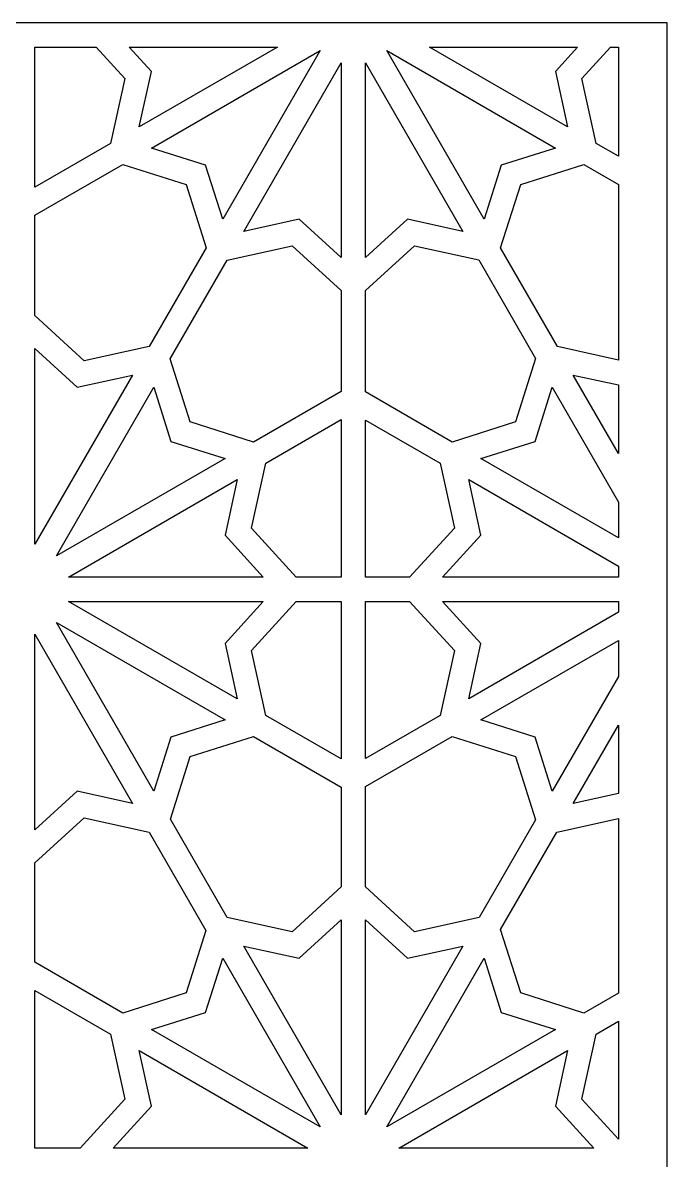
# Model space of a CAD drawing. Header units: centimetres. Extents: x -9.7 to 9.3, y -9.5 to 8.4.
# Drawn here: x 4.8 to 9.33, y 0.41 to 8.41 of the extents above; entities that cross this region are included whole.
import ezdxf

# ---------------------------------------------------------------- set-up
doc = ezdxf.new("R2010")
doc.units = ezdxf.units.CM
doc.header["$MEASUREMENT"] = 0
doc.layers.add('layer 1', color=7, linetype='Continuous')

msp = doc.modelspace()

# ---------------------------------------------------------------- linework, layer by layer
at = {"layer": 'layer 1', "color": 142}
for points, knots in [([(0.18538, -9.53857), (0.18538, -9.53857), (0.18538, 8.40606), (0.18538, 8.40606), (0.18538, 8.40606), (0.18538, 8.40606), (9.32914, 8.40606), (9.32914, 8.40606), (9.32914, 8.40606), (9.32914, 8.40606), (9.32914, 8.3587), (9.32914, 8.3587), (9.32914, 8.3587), (9.32914, 8.3587), (9.32914, 7.26911), (9.32914, 7.26911), (9.32914, 7.26911), (9.32914, 7.26911), (9.32914, 7.07114), (9.32914, 7.07114), (9.32914, 7.07114), (9.32914, 7.07114), (9.32914, 6.323), (9.32914, 6.323), (9.32914, 6.323), (9.32914, 6.323), (9.32914, 6.09078), (9.32914, 6.09078), (9.32914, 6.09078), (9.32914, 6.09078), (9.32914, 4.78451), (9.32914, 4.78451), (9.32914, 4.78451), (9.32914, 4.78451), (9.32914, 4.06155), (9.32914, 4.06155), (9.32914, 4.06155), (9.32914, 4.06155), (9.32914, 2.75528), (9.32914, 2.75528), (9.32914, 2.75528), (9.32914, 2.75528), (9.32914, 2.52306), (9.32914, 2.52306), (9.32914, 2.52306), (9.32914, 2.52306), (9.32914, 1.78148), (9.32914, 1.78148), (9.32914, 1.78148), (9.32914, 1.78148), (9.32914, 1.58351), (9.32914, 1.58351), (9.32914, 1.58351), (9.32914, 1.58351), (9.32914, 0.49392), (9.32914, 0.49392), (9.32914, 0.49392), (9.32914, 0.49392), (9.32914, 0.32248), (9.32914, 0.32248), (9.32914, 0.32248), (9.32914, 0.32248), (9.32914, -0.76711), (9.32914, -0.76711), (9.32914, -0.76711), (9.32914, -0.76711), (9.32914, -0.96508), (9.32914, -0.96508), (9.32914, -0.96508), (9.32914, -0.96508), (9.32914, -1.70574), (9.32914, -1.70574), (9.32914, -1.70574), (9.32914, -1.70574), (9.32914, -1.93796), (9.32914, -1.93796), (9.32914, -1.93796), (9.32914, -1.93796), (9.32914, -3.24423), (9.32914, -3.24423), (9.32914, -3.24423), (9.32914, -3.24423), (9.32914, -3.96719), (9.32914, -3.96719), (9.32914, -3.96719), (9.32914, -3.96719), (9.32914, -5.27346), (9.32914, -5.27346), (9.32914, -5.27346), (9.32914, -5.27346), (9.32914, -5.50567), (9.32914, -5.50567), (9.32914, -5.50567), (9.32914, -5.50567), (9.32914, -6.25475), (9.32914, -6.25475), (9.32914, -6.25475), (9.32914, -6.25475), (9.32914, -6.45272), (9.32914, -6.45272), (9.32914, -6.45272), (9.32914, -6.45272), (9.32914, -7.5423), (9.32914, -7.5423), (9.32914, -7.5423), (9.32914, -7.5423), (9.32914, -7.71375), (9.32914, -7.71375), (9.32914, -7.71375), (9.32914, -7.71375), (9.32914, -8.80333), (9.32914, -8.80333), (9.32914, -8.80333), (9.32914, -8.80333), (9.32914, -9.0013), (9.32914, -9.0013), (9.32914, -9.0013), (9.32914, -9.0013), (9.32914, -9.53857), (9.32914, -9.53857), (9.32914, -9.53857), (9.32914, -9.53857), (8.32404, -9.53857), (8.32404, -9.53857), (8.32404, -9.53857), (8.32404, -9.53857), (8.12607, -9.53857), (8.12607, -9.53857), (8.12607, -9.53857), (8.12607, -9.53857), (7.22014, -9.53857), (7.22014, -9.53857), (7.22014, -9.53857), (7.22014, -9.53857), (7.02387, -9.53857), (7.02387, -9.53857), (7.02387, -9.53857), (7.02387, -9.53857), (6.11794, -9.53857), (6.11794, -9.53857), (6.11794, -9.53857), (6.11794, -9.53857), (5.91997, -9.53857), (5.91997, -9.53857), (5.91997, -9.53857), (5.91997, -9.53857), (4.8823, -9.53857), (4.8823, -9.53857), (4.8823, -9.53857), (4.8823, -9.53857), (4.71085, -9.53857), (4.71085, -9.53857), (4.71085, -9.53857), (4.71085, -9.53857), (3.67953, -9.53857), (3.67953, -9.53857), (3.67953, -9.53857), (3.67953, -9.53857), (3.48156, -9.53857), (3.48156, -9.53857), (3.48156, -9.53857), (3.48156, -9.53857), (2.57563, -9.53857), (2.57563, -9.53857), (2.57563, -9.53857), (2.57563, -9.53857), (2.37935, -9.53857), (2.37935, -9.53857), (2.37935, -9.53857), (2.37935, -9.53857), (1.47342, -9.53857), (1.47342, -9.53857), (1.47342, -9.53857), (1.47342, -9.53857), (1.27545, -9.53857), (1.27545, -9.53857), (1.27545, -9.53857), (1.27545, -9.53857), (0.24027, -9.53857), (0.24027, -9.53857), (0.24027, -9.53857), (0.24027, -9.53857), (0.18538, -9.53857), (0.18538, -9.53857)], [0, 0, 0, 0, 0.0212766, 0.0212766, 0.0212766, 0.0212766, 0.0425532, 0.0425532, 0.0425532, 0.0425532, 0.0638298, 0.0638298, 0.0638298, 0.0638298, 0.0851064, 0.0851064, 0.0851064, 0.0851064, 0.106383, 0.106383, 0.106383, 0.106383, 0.1276596, 0.1276596, 0.1276596, 0.1276596, 0.1489362, 0.1489362, 0.1489362, 0.1489362, 0.1702128, 0.1702128, 0.1702128, 0.1702128, 0.1914894, 0.1914894, 0.1914894, 0.1914894, 0.212766, 0.212766, 0.212766, 0.212766, 0.2340426, 0.2340426, 0.2340426, 0.2340426, 0.2553191, 0.2553191, 0.2553191, 0.2553191, 0.2765957, 0.2765957, 0.2765957, 0.2765957, 0.2978723, 0.2978723, 0.2978723, 0.2978723, 0.3191489, 0.3191489, 0.3191489, 0.3191489, 0.3404255, 0.3404255, 0.3404255, 0.3404255, 0.3617021, 0.3617021, 0.3617021, 0.3617021, 0.3829787, 0.3829787, 0.3829787, 0.3829787, 0.4042553, 0.4042553, 0.4042553, 0.4042553, 0.4255319, 0.4255319, 0.4255319, 0.4255319, 0.4468085, 0.4468085, 0.4468085, 0.4468085, 0.4680851, 0.4680851, 0.4680851, 0.4680851, 0.4893617, 0.4893617, 0.4893617, 0.4893617, 0.5106383, 0.5106383, 0.5106383, 0.5106383, 0.5319149, 0.5319149, 0.5319149, 0.5319149, 0.5531915, 0.5531915, 0.5531915, 0.5531915, 0.5744681, 0.5744681, 0.5744681, 0.5744681, 0.5957447, 0.5957447, 0.5957447, 0.5957447, 0.6170213, 0.6170213, 0.6170213, 0.6170213, 0.6382979, 0.6382979, 0.6382979, 0.6382979, 0.6595745, 0.6595745, 0.6595745, 0.6595745, 0.6808511, 0.6808511, 0.6808511, 0.6808511, 0.7021277, 0.7021277, 0.7021277, 0.7021277, 0.7234043, 0.7234043, 0.7234043, 0.7234043, 0.7446809, 0.7446809, 0.7446809, 0.7446809, 0.7659574, 0.7659574, 0.7659574, 0.7659574, 0.787234, 0.787234, 0.787234, 0.787234, 0.8085106, 0.8085106, 0.8085106, 0.8085106, 0.8297872, 0.8297872, 0.8297872, 0.8297872, 0.8510638, 0.8510638, 0.8510638, 0.8510638, 0.8723404, 0.8723404, 0.8723404, 0.8723404, 0.893617, 0.893617, 0.893617, 0.893617, 0.9148936, 0.9148936, 0.9148936, 0.9148936, 0.9361702, 0.9361702, 0.9361702, 0.9361702, 0.9574468, 0.9574468, 0.9574468, 0.9574468, 1, 1, 1, 1]), ([(5.31347, 8.23462), (5.31347, 8.23462), (4.8823, 8.23462), (4.8823, 8.23462), (4.8823, 8.23462), (4.8823, 8.23462), (4.8823, 7.25031), (4.8823, 7.25031), (4.8823, 7.25031), (4.8823, 7.25031), (5.41474, 7.55772), (5.41474, 7.55772), (5.41474, 7.55772), (5.41474, 7.55772), (5.51514, 8.01387), (5.51514, 8.01387), (5.51514, 8.01387), (5.51514, 8.01387), (5.31347, 8.23462), (5.31347, 8.23462)], [0, 0, 0, 0, 0.1666667, 0.1666667, 0.1666667, 0.1666667, 0.3333333, 0.3333333, 0.3333333, 0.3333333, 0.5, 0.5, 0.5, 0.5, 0.6666667, 0.6666667, 0.6666667, 0.6666667, 1, 1, 1, 1]), ([(6.58717, 8.23462), (6.58717, 8.23462), (5.54569, 8.23462), (5.54569, 8.23462), (5.54569, 8.23462), (5.54569, 8.23462), (5.70169, 8.06385), (5.70169, 8.06385), (5.70169, 8.06385), (5.70169, 8.06385), (5.61584, 7.67382), (5.61584, 7.67382), (5.61584, 7.67382), (5.61584, 7.67382), (6.58717, 8.23462), (6.58717, 8.23462)], [0, 0, 0, 0, 0.2, 0.2, 0.2, 0.2, 0.4, 0.4, 0.4, 0.4, 0.6, 0.6, 0.6, 0.6, 1, 1, 1, 1]), ([(6.20293, 7.02398), (6.20293, 7.02398), (6.8878, 8.21022), (6.8878, 8.21022), (6.8878, 8.21022), (6.8878, 8.21022), (5.70157, 7.52535), (5.70157, 7.52535), (5.70157, 7.52535), (5.70157, 7.52535), (6.08226, 7.40468), (6.08226, 7.40468), (6.08226, 7.40468), (6.08226, 7.40468), (6.20293, 7.02398), (6.20293, 7.02398)], [0, 0, 0, 0, 0.2, 0.2, 0.2, 0.2, 0.4, 0.4, 0.4, 0.4, 0.6, 0.6, 0.6, 0.6, 1, 1, 1, 1]), ([(8.54244, 7.52535), (8.54244, 7.52535), (7.3562, 8.21022), (7.3562, 8.21022), (7.3562, 8.21022), (7.3562, 8.21022), (8.04108, 7.02398), (8.04108, 7.02398), (8.04108, 7.02398), (8.04108, 7.02398), (8.16175, 7.40468), (8.16175, 7.40468), (8.16175, 7.40468), (8.16175, 7.40468), (8.54244, 7.52535), (8.54244, 7.52535)], [0, 0, 0, 0, 0.2, 0.2, 0.2, 0.2, 0.4, 0.4, 0.4, 0.4, 0.6, 0.6, 0.6, 0.6, 1, 1, 1, 1]), ([(8.69832, 8.23462), (8.69832, 8.23462), (7.65684, 8.23462), (7.65684, 8.23462), (7.65684, 8.23462), (7.65684, 8.23462), (8.62816, 7.67382), (8.62816, 7.67382), (8.62816, 7.67382), (8.62816, 7.67382), (8.54232, 8.06385), (8.54232, 8.06385), (8.54232, 8.06385), (8.54232, 8.06385), (8.69832, 8.23462), (8.69832, 8.23462)], [0, 0, 0, 0, 0.2, 0.2, 0.2, 0.2, 0.4, 0.4, 0.4, 0.4, 0.6, 0.6, 0.6, 0.6, 1, 1, 1, 1]), ([(8.98625, 8.23462), (8.98625, 8.23462), (8.93054, 8.23462), (8.93054, 8.23462), (8.93054, 8.23462), (8.93054, 8.23462), (8.72887, 8.01387), (8.72887, 8.01387), (8.72887, 8.01387), (8.72887, 8.01387), (8.82927, 7.55772), (8.82927, 7.55772), (8.82927, 7.55772), (8.82927, 7.55772), (8.98625, 7.46708), (8.98625, 7.46708), (8.98625, 7.46708), (8.98625, 7.46708), (8.98625, 8.23462), (8.98625, 8.23462)], [0, 0, 0, 0, 0.1666667, 0.1666667, 0.1666667, 0.1666667, 0.3333333, 0.3333333, 0.3333333, 0.3333333, 0.5, 0.5, 0.5, 0.5, 0.6666667, 0.6666667, 0.6666667, 0.6666667, 1, 1, 1, 1]), ([(7.03628, 8.1245), (7.03628, 8.1245), (6.35141, 6.93826), (6.35141, 6.93826), (6.35141, 6.93826), (6.35141, 6.93826), (6.74143, 7.02411), (6.74143, 7.02411), (6.74143, 7.02411), (6.74143, 7.02411), (7.03628, 6.75475), (7.03628, 6.75475), (7.03628, 6.75475), (7.03628, 6.75475), (7.03628, 8.1245), (7.03628, 8.1245)], [0, 0, 0, 0, 0.2, 0.2, 0.2, 0.2, 0.4, 0.4, 0.4, 0.4, 0.6, 0.6, 0.6, 0.6, 1, 1, 1, 1]), ([(7.8926, 6.93826), (7.8926, 6.93826), (7.20773, 8.1245), (7.20773, 8.1245), (7.20773, 8.1245), (7.20773, 8.1245), (7.20773, 6.75475), (7.20773, 6.75475), (7.20773, 6.75475), (7.20773, 6.75475), (7.50257, 7.02411), (7.50257, 7.02411), (7.50257, 7.02411), (7.50257, 7.02411), (7.8926, 6.93826), (7.8926, 6.93826)], [0, 0, 0, 0, 0.2, 0.2, 0.2, 0.2, 0.4, 0.4, 0.4, 0.4, 0.6, 0.6, 0.6, 0.6, 1, 1, 1, 1]), ([(5.68539, 6.13029), (5.68539, 6.13029), (6.08627, 6.82463), (6.08627, 6.82463), (6.08627, 6.82463), (6.08627, 6.82463), (5.9457, 7.26811), (5.9457, 7.26811), (5.9457, 7.26811), (5.9457, 7.26811), (5.50046, 7.40924), (5.50046, 7.40924), (5.50046, 7.40924), (5.50046, 7.40924), (4.8823, 7.05234), (4.8823, 7.05234), (4.8823, 7.05234), (4.8823, 7.05234), (4.8823, 6.34685), (4.8823, 6.34685), (4.8823, 6.34685), (4.8823, 6.34685), (5.22924, 6.0299), (5.22924, 6.0299), (5.22924, 6.0299), (5.22924, 6.0299), (5.68539, 6.13029), (5.68539, 6.13029)], [0, 0, 0, 0, 0.125, 0.125, 0.125, 0.125, 0.25, 0.25, 0.25, 0.25, 0.375, 0.375, 0.375, 0.375, 0.5, 0.5, 0.5, 0.5, 0.625, 0.625, 0.625, 0.625, 0.75, 0.75, 0.75, 0.75, 1, 1, 1, 1]), ([(8.98625, 7.26911), (8.98625, 7.26911), (8.74355, 7.40924), (8.74355, 7.40924), (8.74355, 7.40924), (8.74355, 7.40924), (8.29831, 7.26811), (8.29831, 7.26811), (8.29831, 7.26811), (8.29831, 7.26811), (8.15719, 6.82288), (8.15719, 6.82288), (8.15719, 6.82288), (8.15719, 6.82288), (8.55776, 6.12906), (8.55776, 6.12906), (8.55776, 6.12906), (8.55776, 6.12906), (8.98625, 6.03475), (8.98625, 6.03475), (8.98625, 6.03475), (8.98625, 6.03475), (8.98625, 7.26911), (8.98625, 7.26911)], [0, 0, 0, 0, 0.1428571, 0.1428571, 0.1428571, 0.1428571, 0.2857143, 0.2857143, 0.2857143, 0.2857143, 0.4285714, 0.4285714, 0.4285714, 0.4285714, 0.5714286, 0.5714286, 0.5714286, 0.5714286, 0.7142857, 0.7142857, 0.7142857, 0.7142857, 1, 1, 1, 1]), ([(6.42023, 5.45821), (6.42023, 5.45821), (7.03628, 5.81389), (7.03628, 5.81389), (7.03628, 5.81389), (7.03628, 5.81389), (7.03628, 6.52254), (7.03628, 6.52254), (7.03628, 6.52254), (7.03628, 6.52254), (6.69145, 6.83755), (6.69145, 6.83755), (6.69145, 6.83755), (6.69145, 6.83755), (6.2353, 6.73716), (6.2353, 6.73716), (6.2353, 6.73716), (6.2353, 6.73716), (5.83442, 6.04282), (5.83442, 6.04282), (5.83442, 6.04282), (5.83442, 6.04282), (5.975, 5.59934), (5.975, 5.59934), (5.975, 5.59934), (5.975, 5.59934), (6.42023, 5.45821), (6.42023, 5.45821)], [0, 0, 0, 0, 0.125, 0.125, 0.125, 0.125, 0.25, 0.25, 0.25, 0.25, 0.375, 0.375, 0.375, 0.375, 0.5, 0.5, 0.5, 0.5, 0.625, 0.625, 0.625, 0.625, 0.75, 0.75, 0.75, 0.75, 1, 1, 1, 1]), ([(7.20773, 5.81016), (7.20773, 5.81016), (7.81732, 5.45821), (7.81732, 5.45821), (7.81732, 5.45821), (7.81732, 5.45821), (8.26255, 5.59934), (8.26255, 5.59934), (8.26255, 5.59934), (8.26255, 5.59934), (8.40368, 6.04457), (8.40368, 6.04457), (8.40368, 6.04457), (8.40368, 6.04457), (8.0031, 6.73839), (8.0031, 6.73839), (8.0031, 6.73839), (8.0031, 6.73839), (7.55256, 6.83755), (7.55256, 6.83755), (7.55256, 6.83755), (7.55256, 6.83755), (7.20773, 6.52254), (7.20773, 6.52254), (7.20773, 6.52254), (7.20773, 6.52254), (7.20773, 5.81016), (7.20773, 5.81016)], [0, 0, 0, 0, 0.125, 0.125, 0.125, 0.125, 0.25, 0.25, 0.25, 0.25, 0.375, 0.375, 0.375, 0.375, 0.5, 0.5, 0.5, 0.5, 0.625, 0.625, 0.625, 0.625, 0.75, 0.75, 0.75, 0.75, 1, 1, 1, 1]), ([(4.8823, 4.73929), (4.8823, 4.73929), (5.56929, 5.92919), (5.56929, 5.92919), (5.56929, 5.92919), (5.56929, 5.92919), (5.17926, 5.84334), (5.17926, 5.84334), (5.17926, 5.84334), (5.17926, 5.84334), (4.8823, 6.11463), (4.8823, 6.11463), (4.8823, 6.11463), (4.8823, 6.11463), (4.8823, 4.73929), (4.8823, 4.73929)], [0, 0, 0, 0, 0.2, 0.2, 0.2, 0.2, 0.4, 0.4, 0.4, 0.4, 0.6, 0.6, 0.6, 0.6, 1, 1, 1, 1]), ([(8.98625, 5.8592), (8.98625, 5.8592), (8.66826, 5.92919), (8.66826, 5.92919), (8.66826, 5.92919), (8.66826, 5.92919), (8.98625, 5.37842), (8.98625, 5.37842), (8.98625, 5.37842), (8.98625, 5.37842), (8.98625, 5.8592), (8.98625, 5.8592)], [0, 0, 0, 0, 0.25, 0.25, 0.25, 0.25, 0.5, 0.5, 0.5, 0.5, 1, 1, 1, 1]), ([(5.71776, 5.84347), (5.71776, 5.84347), (5.03289, 4.65723), (5.03289, 4.65723), (5.03289, 4.65723), (5.03289, 4.65723), (6.21913, 5.3421), (6.21913, 5.3421), (6.21913, 5.3421), (6.21913, 5.3421), (5.83843, 5.46277), (5.83843, 5.46277), (5.83843, 5.46277), (5.83843, 5.46277), (5.71776, 5.84347), (5.71776, 5.84347)], [0, 0, 0, 0, 0.2, 0.2, 0.2, 0.2, 0.4, 0.4, 0.4, 0.4, 0.6, 0.6, 0.6, 0.6, 1, 1, 1, 1]), ([(8.01843, 5.3421), (8.01843, 5.3421), (8.98625, 4.78333), (8.98625, 4.78333), (8.98625, 4.78333), (8.98625, 4.78333), (8.98625, 5.03553), (8.98625, 5.03553), (8.98625, 5.03553), (8.98625, 5.03553), (8.51979, 5.84347), (8.51979, 5.84347), (8.51979, 5.84347), (8.51979, 5.84347), (8.39912, 5.46277), (8.39912, 5.46277), (8.39912, 5.46277), (8.39912, 5.46277), (8.01843, 5.3421), (8.01843, 5.3421)], [0, 0, 0, 0, 0.1666667, 0.1666667, 0.1666667, 0.1666667, 0.3333333, 0.3333333, 0.3333333, 0.3333333, 0.5, 0.5, 0.5, 0.5, 0.6666667, 0.6666667, 0.6666667, 0.6666667, 1, 1, 1, 1]), ([(6.72057, 4.50875), (6.72057, 4.50875), (7.03628, 4.50875), (7.03628, 4.50875), (7.03628, 4.50875), (7.03628, 4.50875), (7.03628, 5.61592), (7.03628, 5.61592), (7.03628, 5.61592), (7.03628, 5.61592), (6.50595, 5.30974), (6.50595, 5.30974), (6.50595, 5.30974), (6.50595, 5.30974), (6.40555, 4.85359), (6.40555, 4.85359), (6.40555, 4.85359), (6.40555, 4.85359), (6.72057, 4.50875), (6.72057, 4.50875)], [0, 0, 0, 0, 0.1666667, 0.1666667, 0.1666667, 0.1666667, 0.3333333, 0.3333333, 0.3333333, 0.3333333, 0.5, 0.5, 0.5, 0.5, 0.6666667, 0.6666667, 0.6666667, 0.6666667, 1, 1, 1, 1]), ([(7.7316, 5.30974), (7.7316, 5.30974), (7.20773, 5.61219), (7.20773, 5.61219), (7.20773, 5.61219), (7.20773, 5.61219), (7.20773, 4.50875), (7.20773, 4.50875), (7.20773, 4.50875), (7.20773, 4.50875), (7.51698, 4.50875), (7.51698, 4.50875), (7.51698, 4.50875), (7.51698, 4.50875), (7.83199, 4.85359), (7.83199, 4.85359), (7.83199, 4.85359), (7.83199, 4.85359), (7.7316, 5.30974), (7.7316, 5.30974)], [0, 0, 0, 0, 0.1666667, 0.1666667, 0.1666667, 0.1666667, 0.3333333, 0.3333333, 0.3333333, 0.3333333, 0.5, 0.5, 0.5, 0.5, 0.6666667, 0.6666667, 0.6666667, 0.6666667, 1, 1, 1, 1]), ([(5.11861, 4.50875), (5.11861, 4.50875), (6.48836, 4.50875), (6.48836, 4.50875), (6.48836, 4.50875), (6.48836, 4.50875), (6.219, 4.8036), (6.219, 4.8036), (6.219, 4.8036), (6.219, 4.8036), (6.30485, 5.19363), (6.30485, 5.19363), (6.30485, 5.19363), (6.30485, 5.19363), (5.11861, 4.50875), (5.11861, 4.50875)], [0, 0, 0, 0, 0.2, 0.2, 0.2, 0.2, 0.4, 0.4, 0.4, 0.4, 0.6, 0.6, 0.6, 0.6, 1, 1, 1, 1]), ([(7.74919, 4.50875), (7.74919, 4.50875), (8.98625, 4.50875), (8.98625, 4.50875), (8.98625, 4.50875), (8.98625, 4.50875), (8.98625, 4.58536), (8.98625, 4.58536), (8.98625, 4.58536), (8.98625, 4.58536), (7.9327, 5.19363), (7.9327, 5.19363), (7.9327, 5.19363), (7.9327, 5.19363), (8.01855, 4.8036), (8.01855, 4.8036), (8.01855, 4.8036), (8.01855, 4.8036), (7.74919, 4.50875), (7.74919, 4.50875)], [0, 0, 0, 0, 0.1666667, 0.1666667, 0.1666667, 0.1666667, 0.3333333, 0.3333333, 0.3333333, 0.3333333, 0.5, 0.5, 0.5, 0.5, 0.6666667, 0.6666667, 0.6666667, 0.6666667, 1, 1, 1, 1]), ([(6.48836, 4.33731), (6.48836, 4.33731), (5.11861, 4.33731), (5.11861, 4.33731), (5.11861, 4.33731), (5.11861, 4.33731), (6.30485, 3.65243), (6.30485, 3.65243), (6.30485, 3.65243), (6.30485, 3.65243), (6.219, 4.04246), (6.219, 4.04246), (6.219, 4.04246), (6.219, 4.04246), (6.48836, 4.33731), (6.48836, 4.33731)], [0, 0, 0, 0, 0.2, 0.2, 0.2, 0.2, 0.4, 0.4, 0.4, 0.4, 0.6, 0.6, 0.6, 0.6, 1, 1, 1, 1]), ([(7.03628, 4.33731), (7.03628, 4.33731), (6.72057, 4.33731), (6.72057, 4.33731), (6.72057, 4.33731), (6.72057, 4.33731), (6.40555, 3.99247), (6.40555, 3.99247), (6.40555, 3.99247), (6.40555, 3.99247), (6.50595, 3.53632), (6.50595, 3.53632), (6.50595, 3.53632), (6.50595, 3.53632), (7.03628, 3.23014), (7.03628, 3.23014), (7.03628, 3.23014), (7.03628, 3.23014), (7.03628, 4.33731), (7.03628, 4.33731)], [0, 0, 0, 0, 0.1666667, 0.1666667, 0.1666667, 0.1666667, 0.3333333, 0.3333333, 0.3333333, 0.3333333, 0.5, 0.5, 0.5, 0.5, 0.6666667, 0.6666667, 0.6666667, 0.6666667, 1, 1, 1, 1]), ([(7.20773, 3.23387), (7.20773, 3.23387), (7.7316, 3.53632), (7.7316, 3.53632), (7.7316, 3.53632), (7.7316, 3.53632), (7.83199, 3.99247), (7.83199, 3.99247), (7.83199, 3.99247), (7.83199, 3.99247), (7.51698, 4.33731), (7.51698, 4.33731), (7.51698, 4.33731), (7.51698, 4.33731), (7.20773, 4.33731), (7.20773, 4.33731), (7.20773, 4.33731), (7.20773, 4.33731), (7.20773, 3.23387), (7.20773, 3.23387)], [0, 0, 0, 0, 0.1666667, 0.1666667, 0.1666667, 0.1666667, 0.3333333, 0.3333333, 0.3333333, 0.3333333, 0.5, 0.5, 0.5, 0.5, 0.6666667, 0.6666667, 0.6666667, 0.6666667, 1, 1, 1, 1]), ([(8.98625, 4.33731), (8.98625, 4.33731), (7.74919, 4.33731), (7.74919, 4.33731), (7.74919, 4.33731), (7.74919, 4.33731), (8.01855, 4.04246), (8.01855, 4.04246), (8.01855, 4.04246), (8.01855, 4.04246), (7.9327, 3.65243), (7.9327, 3.65243), (7.9327, 3.65243), (7.9327, 3.65243), (8.98625, 4.2607), (8.98625, 4.2607), (8.98625, 4.2607), (8.98625, 4.2607), (8.98625, 4.33731), (8.98625, 4.33731)], [0, 0, 0, 0, 0.1666667, 0.1666667, 0.1666667, 0.1666667, 0.3333333, 0.3333333, 0.3333333, 0.3333333, 0.5, 0.5, 0.5, 0.5, 0.6666667, 0.6666667, 0.6666667, 0.6666667, 1, 1, 1, 1]), ([(6.21913, 3.50396), (6.21913, 3.50396), (5.03289, 4.18883), (5.03289, 4.18883), (5.03289, 4.18883), (5.03289, 4.18883), (5.71776, 3.00259), (5.71776, 3.00259), (5.71776, 3.00259), (5.71776, 3.00259), (5.83843, 3.38329), (5.83843, 3.38329), (5.83843, 3.38329), (5.83843, 3.38329), (6.21913, 3.50396), (6.21913, 3.50396)], [0, 0, 0, 0, 0.2, 0.2, 0.2, 0.2, 0.4, 0.4, 0.4, 0.4, 0.6, 0.6, 0.6, 0.6, 1, 1, 1, 1]), ([(5.56929, 2.91687), (5.56929, 2.91687), (4.8823, 4.10677), (4.8823, 4.10677), (4.8823, 4.10677), (4.8823, 4.10677), (4.8823, 2.73143), (4.8823, 2.73143), (4.8823, 2.73143), (4.8823, 2.73143), (5.17926, 3.00271), (5.17926, 3.00271), (5.17926, 3.00271), (5.17926, 3.00271), (5.56929, 2.91687), (5.56929, 2.91687)], [0, 0, 0, 0, 0.2, 0.2, 0.2, 0.2, 0.4, 0.4, 0.4, 0.4, 0.6, 0.6, 0.6, 0.6, 1, 1, 1, 1]), ([(8.51979, 3.00259), (8.51979, 3.00259), (8.98625, 3.81053), (8.98625, 3.81053), (8.98625, 3.81053), (8.98625, 3.81053), (8.98625, 4.06273), (8.98625, 4.06273), (8.98625, 4.06273), (8.98625, 4.06273), (8.01843, 3.50396), (8.01843, 3.50396), (8.01843, 3.50396), (8.01843, 3.50396), (8.39912, 3.38329), (8.39912, 3.38329), (8.39912, 3.38329), (8.39912, 3.38329), (8.51979, 3.00259), (8.51979, 3.00259)], [0, 0, 0, 0, 0.1666667, 0.1666667, 0.1666667, 0.1666667, 0.3333333, 0.3333333, 0.3333333, 0.3333333, 0.5, 0.5, 0.5, 0.5, 0.6666667, 0.6666667, 0.6666667, 0.6666667, 1, 1, 1, 1]), ([(8.98625, 3.46764), (8.98625, 3.46764), (8.66826, 2.91687), (8.66826, 2.91687), (8.66826, 2.91687), (8.66826, 2.91687), (8.98625, 2.98686), (8.98625, 2.98686), (8.98625, 2.98686), (8.98625, 2.98686), (8.98625, 3.46764), (8.98625, 3.46764)], [0, 0, 0, 0, 0.25, 0.25, 0.25, 0.25, 0.5, 0.5, 0.5, 0.5, 1, 1, 1, 1]), ([(7.03628, 3.03217), (7.03628, 3.03217), (6.42023, 3.38785), (6.42023, 3.38785), (6.42023, 3.38785), (6.42023, 3.38785), (5.975, 3.24672), (5.975, 3.24672), (5.975, 3.24672), (5.975, 3.24672), (5.83577, 2.80747), (5.83577, 2.80747), (5.83577, 2.80747), (5.83577, 2.80747), (6.2353, 2.11546), (6.2353, 2.11546), (6.2353, 2.11546), (6.2353, 2.11546), (6.69145, 2.01506), (6.69145, 2.01506), (6.69145, 2.01506), (6.69145, 2.01506), (7.03628, 2.33008), (7.03628, 2.33008), (7.03628, 2.33008), (7.03628, 2.33008), (7.03628, 3.03217), (7.03628, 3.03217)], [0, 0, 0, 0, 0.125, 0.125, 0.125, 0.125, 0.25, 0.25, 0.25, 0.25, 0.375, 0.375, 0.375, 0.375, 0.5, 0.5, 0.5, 0.5, 0.625, 0.625, 0.625, 0.625, 0.75, 0.75, 0.75, 0.75, 1, 1, 1, 1]), ([(8.00744, 2.11518), (8.00744, 2.11518), (8.40368, 2.80149), (8.40368, 2.80149), (8.40368, 2.80149), (8.40368, 2.80149), (8.26255, 3.24672), (8.26255, 3.24672), (8.26255, 3.24672), (8.26255, 3.24672), (7.81732, 3.38785), (7.81732, 3.38785), (7.81732, 3.38785), (7.81732, 3.38785), (7.20773, 3.0359), (7.20773, 3.0359), (7.20773, 3.0359), (7.20773, 3.0359), (7.20773, 2.33008), (7.20773, 2.33008), (7.20773, 2.33008), (7.20773, 2.33008), (7.55256, 2.01506), (7.55256, 2.01506), (7.55256, 2.01506), (7.55256, 2.01506), (8.00744, 2.11518), (8.00744, 2.11518)], [0, 0, 0, 0, 0.125, 0.125, 0.125, 0.125, 0.25, 0.25, 0.25, 0.25, 0.375, 0.375, 0.375, 0.375, 0.5, 0.5, 0.5, 0.5, 0.625, 0.625, 0.625, 0.625, 0.75, 0.75, 0.75, 0.75, 1, 1, 1, 1]), ([(6.08493, 2.02376), (6.08493, 2.02376), (5.6854, 2.71576), (5.6854, 2.71576), (5.6854, 2.71576), (5.6854, 2.71576), (5.22924, 2.81616), (5.22924, 2.81616), (5.22924, 2.81616), (5.22924, 2.81616), (4.8823, 2.49921), (4.8823, 2.49921), (4.8823, 2.49921), (4.8823, 2.49921), (4.8823, 1.80028), (4.8823, 1.80028), (4.8823, 1.80028), (4.8823, 1.80028), (5.50046, 1.44338), (5.50046, 1.44338), (5.50046, 1.44338), (5.50046, 1.44338), (5.9457, 1.58451), (5.9457, 1.58451), (5.9457, 1.58451), (5.9457, 1.58451), (6.08493, 2.02376), (6.08493, 2.02376)], [0, 0, 0, 0, 0.125, 0.125, 0.125, 0.125, 0.25, 0.25, 0.25, 0.25, 0.375, 0.375, 0.375, 0.375, 0.5, 0.5, 0.5, 0.5, 0.625, 0.625, 0.625, 0.625, 0.75, 0.75, 0.75, 0.75, 1, 1, 1, 1]), ([(8.98625, 2.81131), (8.98625, 2.81131), (8.55342, 2.71604), (8.55342, 2.71604), (8.55342, 2.71604), (8.55342, 2.71604), (8.15719, 2.02974), (8.15719, 2.02974), (8.15719, 2.02974), (8.15719, 2.02974), (8.29831, 1.58451), (8.29831, 1.58451), (8.29831, 1.58451), (8.29831, 1.58451), (8.74355, 1.44338), (8.74355, 1.44338), (8.74355, 1.44338), (8.74355, 1.44338), (8.98625, 1.58351), (8.98625, 1.58351), (8.98625, 1.58351), (8.98625, 1.58351), (8.98625, 2.81131), (8.98625, 2.81131)], [0, 0, 0, 0, 0.1428571, 0.1428571, 0.1428571, 0.1428571, 0.2857143, 0.2857143, 0.2857143, 0.2857143, 0.4285714, 0.4285714, 0.4285714, 0.4285714, 0.5714286, 0.5714286, 0.5714286, 0.5714286, 0.7142857, 0.7142857, 0.7142857, 0.7142857, 1, 1, 1, 1]), ([(6.35141, 1.91436), (6.35141, 1.91436), (7.03628, 0.72812), (7.03628, 0.72812), (7.03628, 0.72812), (7.03628, 0.72812), (7.03628, 2.09787), (7.03628, 2.09787), (7.03628, 2.09787), (7.03628, 2.09787), (6.74143, 1.82851), (6.74143, 1.82851), (6.74143, 1.82851), (6.74143, 1.82851), (6.35141, 1.91436), (6.35141, 1.91436)], [0, 0, 0, 0, 0.2, 0.2, 0.2, 0.2, 0.4, 0.4, 0.4, 0.4, 0.6, 0.6, 0.6, 0.6, 1, 1, 1, 1]), ([(7.20773, 0.72812), (7.20773, 0.72812), (7.8926, 1.91436), (7.8926, 1.91436), (7.8926, 1.91436), (7.8926, 1.91436), (7.50257, 1.82851), (7.50257, 1.82851), (7.50257, 1.82851), (7.50257, 1.82851), (7.20773, 2.09787), (7.20773, 2.09787), (7.20773, 2.09787), (7.20773, 2.09787), (7.20773, 0.72812), (7.20773, 0.72812)], [0, 0, 0, 0, 0.2, 0.2, 0.2, 0.2, 0.4, 0.4, 0.4, 0.4, 0.6, 0.6, 0.6, 0.6, 1, 1, 1, 1]), ([(5.70157, 1.32727), (5.70157, 1.32727), (6.8878, 0.6424), (6.8878, 0.6424), (6.8878, 0.6424), (6.8878, 0.6424), (6.20293, 1.82863), (6.20293, 1.82863), (6.20293, 1.82863), (6.20293, 1.82863), (6.08226, 1.44794), (6.08226, 1.44794), (6.08226, 1.44794), (6.08226, 1.44794), (5.70157, 1.32727), (5.70157, 1.32727)], [0, 0, 0, 0, 0.2, 0.2, 0.2, 0.2, 0.4, 0.4, 0.4, 0.4, 0.6, 0.6, 0.6, 0.6, 1, 1, 1, 1]), ([(8.04108, 1.82863), (8.04108, 1.82863), (7.3562, 0.6424), (7.3562, 0.6424), (7.3562, 0.6424), (7.3562, 0.6424), (8.54244, 1.32727), (8.54244, 1.32727), (8.54244, 1.32727), (8.54244, 1.32727), (8.16175, 1.44794), (8.16175, 1.44794), (8.16175, 1.44794), (8.16175, 1.44794), (8.04108, 1.82863), (8.04108, 1.82863)], [0, 0, 0, 0, 0.2, 0.2, 0.2, 0.2, 0.4, 0.4, 0.4, 0.4, 0.6, 0.6, 0.6, 0.6, 1, 1, 1, 1]), ([(5.41474, 1.2949), (5.41474, 1.2949), (4.8823, 1.60231), (4.8823, 1.60231), (4.8823, 1.60231), (4.8823, 1.60231), (4.8823, 0.49392), (4.8823, 0.49392), (4.8823, 0.49392), (4.8823, 0.49392), (5.20012, 0.49392), (5.20012, 0.49392), (5.20012, 0.49392), (5.20012, 0.49392), (5.51514, 0.83875), (5.51514, 0.83875), (5.51514, 0.83875), (5.51514, 0.83875), (5.41474, 1.2949), (5.41474, 1.2949)], [0, 0, 0, 0, 0.1666667, 0.1666667, 0.1666667, 0.1666667, 0.3333333, 0.3333333, 0.3333333, 0.3333333, 0.5, 0.5, 0.5, 0.5, 0.6666667, 0.6666667, 0.6666667, 0.6666667, 1, 1, 1, 1]), ([(8.98625, 1.38554), (8.98625, 1.38554), (8.82927, 1.2949), (8.82927, 1.2949), (8.82927, 1.2949), (8.82927, 1.2949), (8.72887, 0.83875), (8.72887, 0.83875), (8.72887, 0.83875), (8.72887, 0.83875), (8.98625, 0.55701), (8.98625, 0.55701), (8.98625, 0.55701), (8.98625, 0.55701), (8.98625, 1.38554), (8.98625, 1.38554)], [0, 0, 0, 0, 0.2, 0.2, 0.2, 0.2, 0.4, 0.4, 0.4, 0.4, 0.6, 0.6, 0.6, 0.6, 1, 1, 1, 1]), ([(6.80208, 0.49392), (6.80208, 0.49392), (5.61584, 1.1788), (5.61584, 1.1788), (5.61584, 1.1788), (5.61584, 1.1788), (5.70169, 0.78877), (5.70169, 0.78877), (5.70169, 0.78877), (5.70169, 0.78877), (5.43233, 0.49392), (5.43233, 0.49392), (5.43233, 0.49392), (5.43233, 0.49392), (6.80208, 0.49392), (6.80208, 0.49392)], [0, 0, 0, 0, 0.2, 0.2, 0.2, 0.2, 0.4, 0.4, 0.4, 0.4, 0.6, 0.6, 0.6, 0.6, 1, 1, 1, 1]), ([(8.62816, 1.1788), (8.62816, 1.1788), (7.44193, 0.49392), (7.44193, 0.49392), (7.44193, 0.49392), (7.44193, 0.49392), (8.81167, 0.49392), (8.81167, 0.49392), (8.81167, 0.49392), (8.81167, 0.49392), (8.54232, 0.78877), (8.54232, 0.78877), (8.54232, 0.78877), (8.54232, 0.78877), (8.62816, 1.1788), (8.62816, 1.1788)], [0, 0, 0, 0, 0.2, 0.2, 0.2, 0.2, 0.4, 0.4, 0.4, 0.4, 0.6, 0.6, 0.6, 0.6, 1, 1, 1, 1])]:
    msp.add_open_spline(points, degree=3, knots=knots, dxfattribs=at)

doc.saveas('drawing.dxf')
